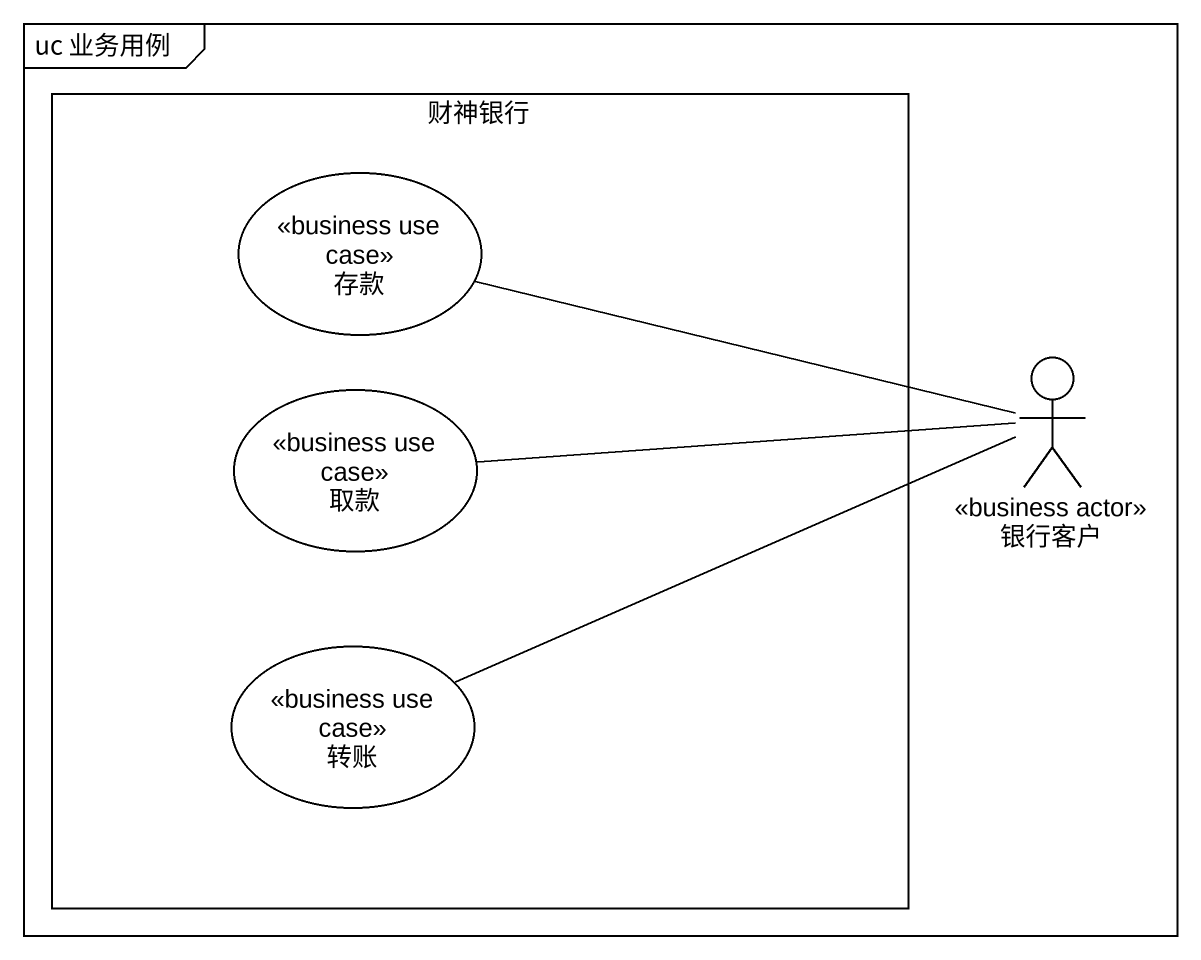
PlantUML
@startuml
mainframe uc 业务用例
rectangle 财神银行 {
  usecase 存款 <<business use case>>
  usecase 取款 <<business use case>>
  usecase 转账 <<business use case>>
}
actor 银行客户 <<business actor>>
银行客户 -left- 存款
银行客户 -left- 取款
银行客户 -left- 转账
@enduml
